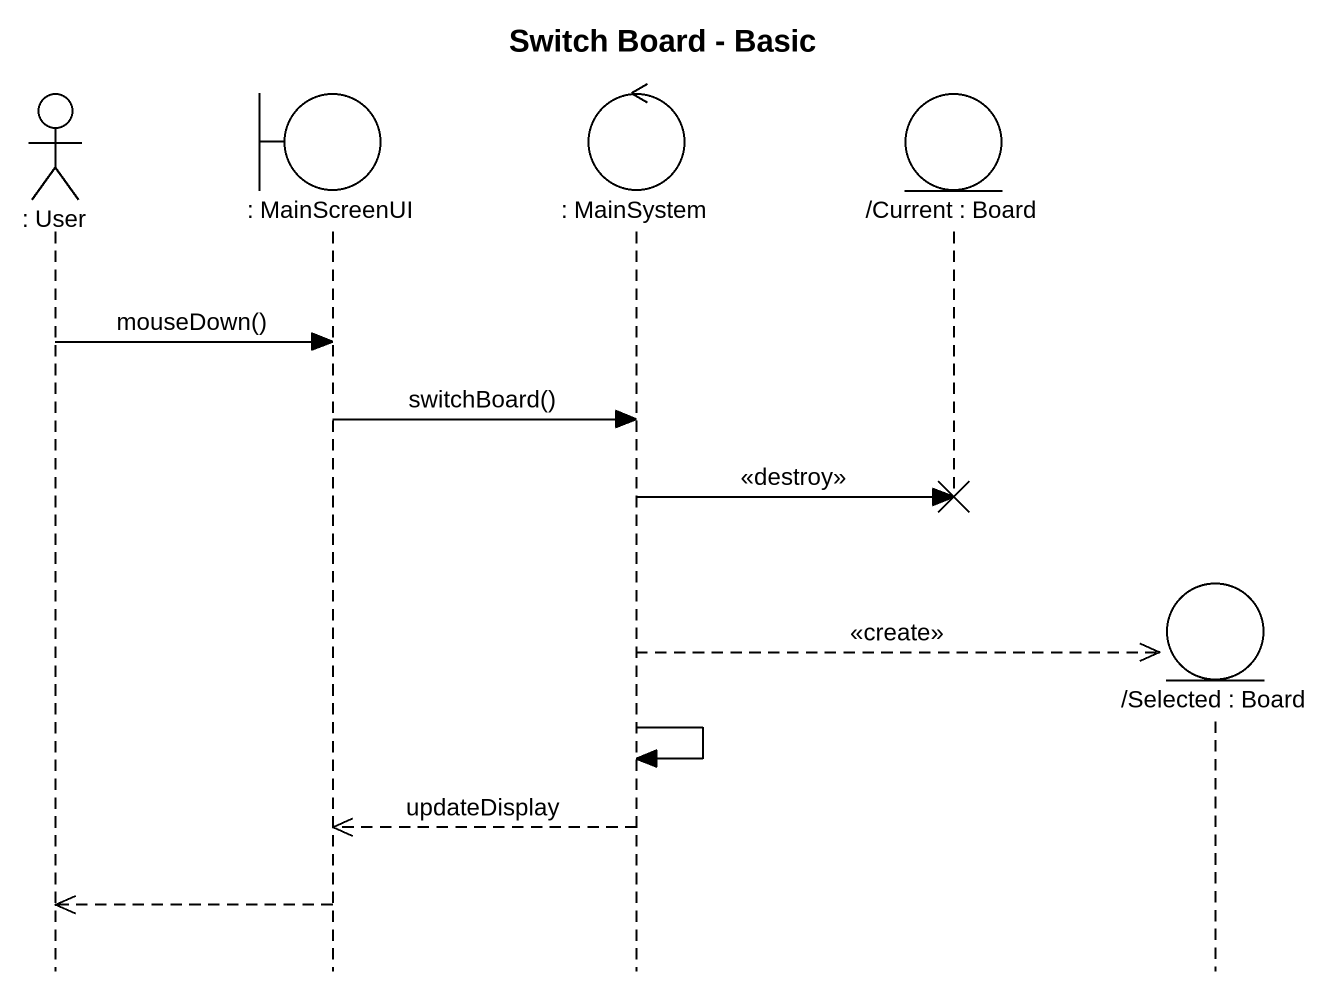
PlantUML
@startuml
title Switch Board - Basic
hide footbox
actor ": User" as User
boundary ": MainScreenUI" as MainScreenUI
control ": MainSystem" as MainSystem
entity "/Current : Board" as Current_Board
entity "/Selected : Board" as Selected_Board

User -> MainScreenUI : mouseDown()
MainScreenUI -> MainSystem : switchBoard()
MainSystem -> Current_Board !! : <<destroy>>
MainSystem -->> Selected_Board ** : <<create>>
MainSystem -> MainSystem
MainSystem -->> MainScreenUI : updateDisplay
MainScreenUI -->> User
@enduml
